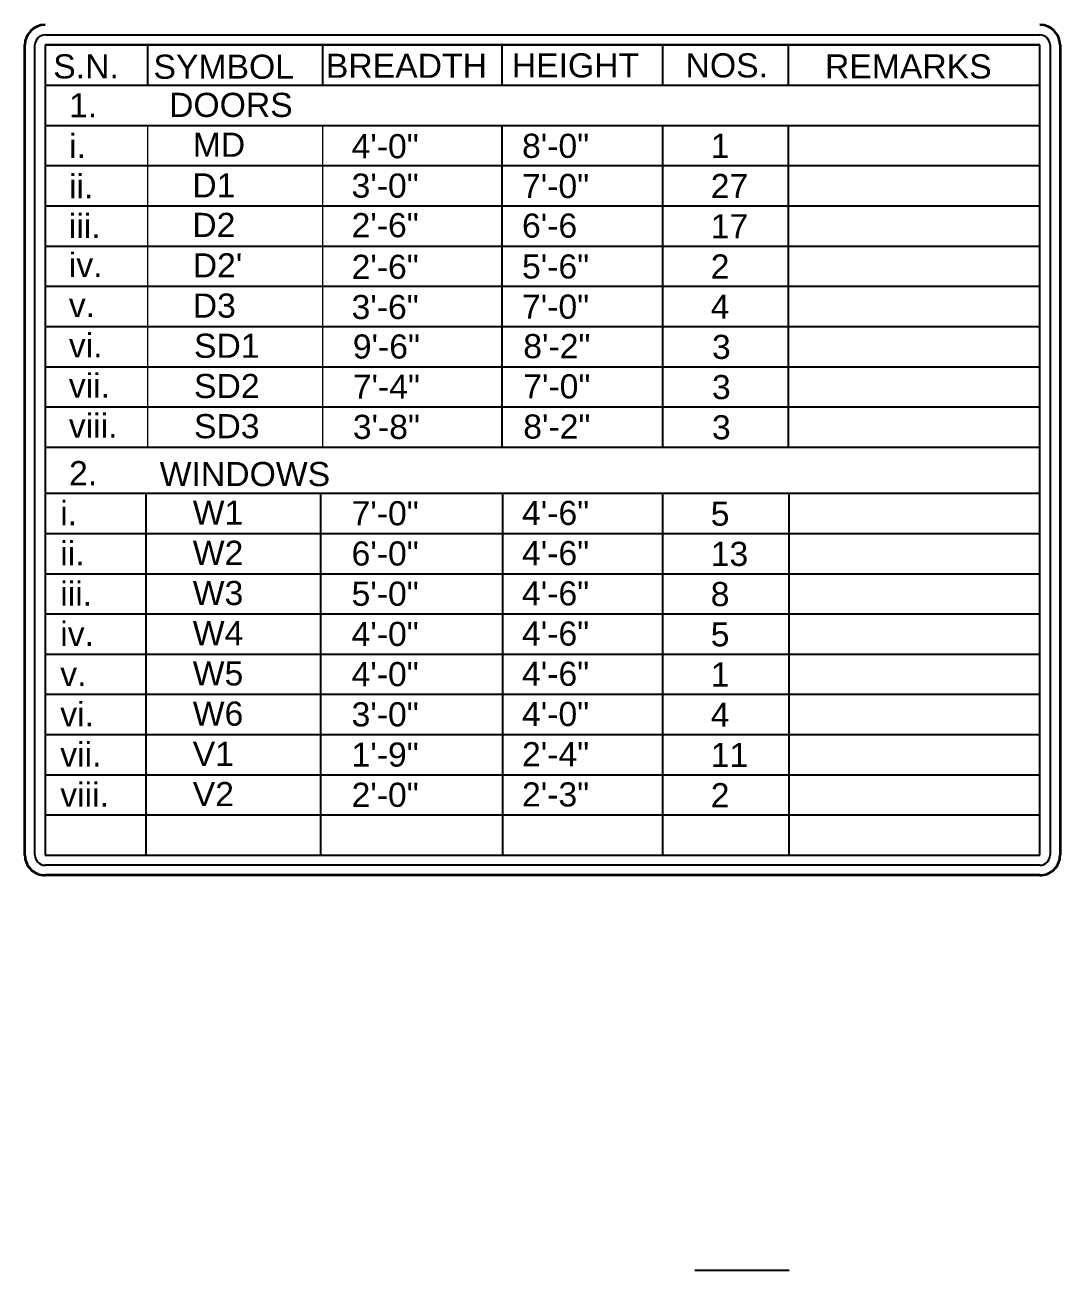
# Model space of a CAD drawing. Header units: inches. Extents: x 3672 to 10975, y -27382 to -746.
# Drawn here: x 5571 to 6054, y -26527 to -25946 of the extents above; entities that cross this region are included whole.
import ezdxf

# ---------------------------------------------------------------- set-up
doc = ezdxf.new("R2010")
doc.units = ezdxf.units.IN
doc.header["$LTSCALE"] = 17
doc.header["$MEASUREMENT"] = 0
for name, color, linetype, lineweight in [('25 BOT BAR', 12, 'Continuous', 25), ('BOUNDARY', 210, 'Continuous', 35), ('TEXT', 231, 'Continuous', 20)]:
    doc.layers.add(name, color=color, linetype=linetype, lineweight=lineweight)
doc.styles.add('ARIAL', font='arial.ttf')

msp = doc.modelspace()

# ---------------------------------------------------------------- linework, layer by layer
for p, q in [((5580.66, -25950.66), (6044.35, -25950.66)), ((5575.97, -26333.13), (5575.97, -25955.34)), ((6044.35, -25955.34), (5580.66, -25955.34)), ((5580.66, -25955.34), (5580.66, -26333.13)), ((5580.66, -25955.34), (6044.35, -25955.34)), ((5580.66, -25955.34), (5580.66, -26333.13)), ((5628.38, -25955.34), (5628.38, -25974.32)), ((5709.93, -25955.34), (5709.93, -25974.09)), ((5793.6, -25955.34), (5793.6, -25974.09)), ((5868.63, -25974.09), (5868.63, -25955.34)), ((5927.2, -25974.09), (5927.2, -25955.34)), ((6044.35, -26333.13), (6044.35, -25955.34)), ((6044.35, -26145.61), (6044.35, -25955.34)), ((6049.04, -25955.34), (6049.04, -26333.13)), ((5580.66, -25974.09), (6044.35, -25974.09)), ((5580.66, -25992.84), (6044.35, -25992.84)), ((5793.6, -25992.84), (5793.6, -26142.84)), ((5868.63, -26142.84), (5868.63, -25992.84)), ((5927.2, -26142.84), (5927.2, -25992.84)), ((5580.66, -26011.59), (6044.35, -26011.59)), ((5580.66, -26030.34), (6044.35, -26030.34)), ((5580.66, -26049.09), (6044.35, -26049.09)), ((5580.66, -26067.84), (6044.35, -26067.84)), ((5580.66, -26086.59), (6044.35, -26086.59)), ((5580.66, -26105.34), (6044.35, -26105.34)), ((5580.66, -26124.09), (6044.35, -26124.09)), ((5580.66, -26142.84), (6044.35, -26142.84)), ((5580.66, -26164.36), (6044.35, -26164.36)), ((5580.66, -26164.36), (6044.35, -26164.36)), ((5627.81, -26333.13), (5627.81, -26164.36)), ((5709.16, -26333.13), (5709.16, -26164.36)), ((5793.97, -26333.13), (5793.97, -26164.36)), ((5868.63, -26333.13), (5868.63, -26164.36)), ((5927.52, -26333.13), (5927.52, -26164.36)), ((5580.66, -26183.12), (6044.35, -26183.12)), ((5580.66, -26201.87), (6044.35, -26201.87)), ((5580.66, -26220.62), (6044.35, -26220.62)), ((5580.66, -26239.37), (6044.35, -26239.37)), ((5580.66, -26258.12), (6044.35, -26258.12)), ((5580.66, -26276.87), (6044.35, -26276.87)), ((5580.66, -26295.63), (6044.35, -26295.63)), ((5580.66, -26314.38), (6044.35, -26314.38)), ((5580.66, -26333.13), (6044.35, -26333.13)), ((5580.66, -26333.13), (6044.35, -26333.13)), ((5580.66, -26333.13), (6044.35, -26333.13)), ((5580.66, -26333.13), (6044.35, -26333.13)), ((5580.66, -26333.13), (6044.35, -26333.13)), ((6044.35, -26337.82), (5580.66, -26337.82))]:
    msp.add_line(p, q)
for centre, start, end in [((5580.66, -25955.34), 90, 180), ((6044.35, -25955.34), 0, 90), ((5580.66, -26333.13), 180, 270), ((6044.35, -26333.13), 270, 0)]:
    msp.add_arc(centre, 4.69, start, end)
at = {"layer": '25 BOT BAR'}
msp.add_line((5883.44, -26526.6), (5927.44, -26526.6), dxfattribs=at)
at = {"layer": 'BOUNDARY'}
for p, q in [((5571.29, -26333.13), (5571.29, -25955.34)), ((6053.73, -25955.34), (6053.73, -26333.13)), ((6044.35, -26342.51), (5580.66, -26342.51))]:
    msp.add_line(p, q, dxfattribs=at)
for centre, start, end in [((5580.66, -25955.34), 90, 180), ((6044.35, -25955.34), 0, 90), ((5580.66, -26333.13), 179.99824, 270), ((6044.35, -26333.13), 270, 0.00176)]:
    msp.add_arc(centre, 9.37, start, end, dxfattribs=at)
at = {"layer": 'TEXT'}
for p, q in [((5580.66, -25992.84), (5622.31, -25992.84)), ((5628.38, -25992.84), (5628.38, -26142.84)), ((5709.93, -25992.84), (5709.93, -26142.84)), ((5580.66, -26011.59), (5622.31, -26011.59)), ((5580.66, -26049.09), (5622.31, -26049.09))]:
    msp.add_line(p, q, dxfattribs=at)

# ---------------------------------------------------------------- texts
at = {"layer": 'TEXT', "style": 'ARIAL'}
for s, p in [('S.N.', (5584.48, -25970.92)), ('SYMBOL', (5631.2, -25971.09)), ('BREADTH', (5711.55, -25970.65)), ('HEIGHT', (5798.18, -25970.47)), ('NOS.', (5879.18, -25970.47)), ('REMARKS', (5944.15, -25970.95)), ('1.', (5591.86, -25989.1)), ('DOORS', (5638.47, -25988.89)), ('i.', (5591.86, -26008.1)), ('MD', (5649.5, -26007.47)), ('4\'-0"', (5723.53, -26008.15)), ('8\'-0"', (5802.96, -26007.98)), ('1', (5890.91, -26007.98)), ('ii.', (5591.86, -26026.85)), ('D1', (5649.3, -26026.41)), ('3\'-0"', (5723.53, -26026.54)), ('7\'-0"', (5802.96, -26026.73)), ('27', (5890.91, -26026.73)), ('iii.', (5591.76, -26045.34)), ('D2', (5649.3, -26044.85)), ('2\'-6"', (5723.53, -26044.98)), ("6'-6", (5802.96, -26045.17)), ('17', (5890.91, -26045.48)), ('iv.', (5591.76, -26063.5)), ("D2'", (5649.5, -26063.72)), ('2\'-6"', (5723.53, -26064.4)), ('5\'-6"', (5802.96, -26064.23)), ('2', (5890.91, -26064.23)), ('v.', (5591.76, -26082.25)), ('D3', (5649.5, -26082.47)), ('3\'-6"', (5723.53, -26083.15)), ('7\'-0"', (5802.96, -26082.98)), ('4', (5890.91, -26082.98)), ('vi.', (5591.76, -26101)), ('SD1', (5650.08, -26101.21)), ('9\'-6"', (5724.1, -26101.55)), ('8\'-2"', (5803.54, -26101.38)), ('3', (5891.48, -26101.73)), ('vii.', (5591.76, -26119.75)), ('SD2', (5650.08, -26119.97)), ('7\'-4"', (5724.1, -26120.3)), ('7\'-0"', (5803.54, -26120.13)), ('3', (5891.48, -26120.48)), ('viii.', (5591.76, -26138.5)), ('SD3', (5650.08, -26138.7)), ('3\'-8"', (5724.1, -26139.03)), ('8\'-2"', (5803.54, -26138.88)), ('3', (5891.48, -26139.23)), ('2.', (5591.86, -26160.61)), ('WINDOWS', (5634.11, -26161.02)), ('i.', (5587.76, -26179.27)), ('W1', (5649.5, -26178.99)), ('7\'-0"', (5723.53, -26179.32)), ('4\'-6"', (5802.96, -26179.15)), ('5', (5890.91, -26179.5)), ('ii.', (5587.76, -26198.02)), ('W2', (5649.5, -26197.74)), ('6\'-0"', (5723.53, -26198.07)), ('4\'-6"', (5802.96, -26197.9)), ('13', (5890.91, -26198.25)), ('iii.', (5587.76, -26216.77)), ('W3', (5649.5, -26216.49)), ('5\'-0"', (5723.53, -26216.82)), ('4\'-6"', (5802.96, -26216.65)), ('8', (5890.91, -26217)), ('iv.', (5587.76, -26235.52)), ('W4', (5649.5, -26235.24)), ('4\'-0"', (5723.53, -26235.57)), ('4\'-6"', (5802.96, -26235.4)), ('5', (5890.91, -26235.75)), ('W5', (5649.5, -26253.99)), ('4\'-0"', (5723.53, -26254.32)), ('4\'-6"', (5802.96, -26254.15)), ('1', (5890.91, -26254.5)), ('v.', (5587.76, -26254.27)), ('vi.', (5587.76, -26273.02)), ('W6', (5649.5, -26272.74)), ('4\'-0"', (5802.96, -26272.9)), ('3\'-0"', (5723.53, -26273.07)), ('4', (5890.91, -26273.25)), ('vii.', (5587.76, -26291.78)), ('V1', (5649.5, -26291.5)), ('1\'-9"', (5723.53, -26291.84)), ('2\'-4"', (5802.96, -26291.67)), ('11', (5890.91, -26292.02)), ('viii.', (5587.76, -26310.53)), ('V2', (5649.5, -26310.26)), ('2\'-0"', (5723.53, -26310.59)), ('2\'-3"', (5802.96, -26310.42)), ('2', (5890.91, -26310.77))]:
    msp.add_text(s, height=11.25, dxfattribs=at).set_placement(p)

doc.saveas('drawing.dxf')
